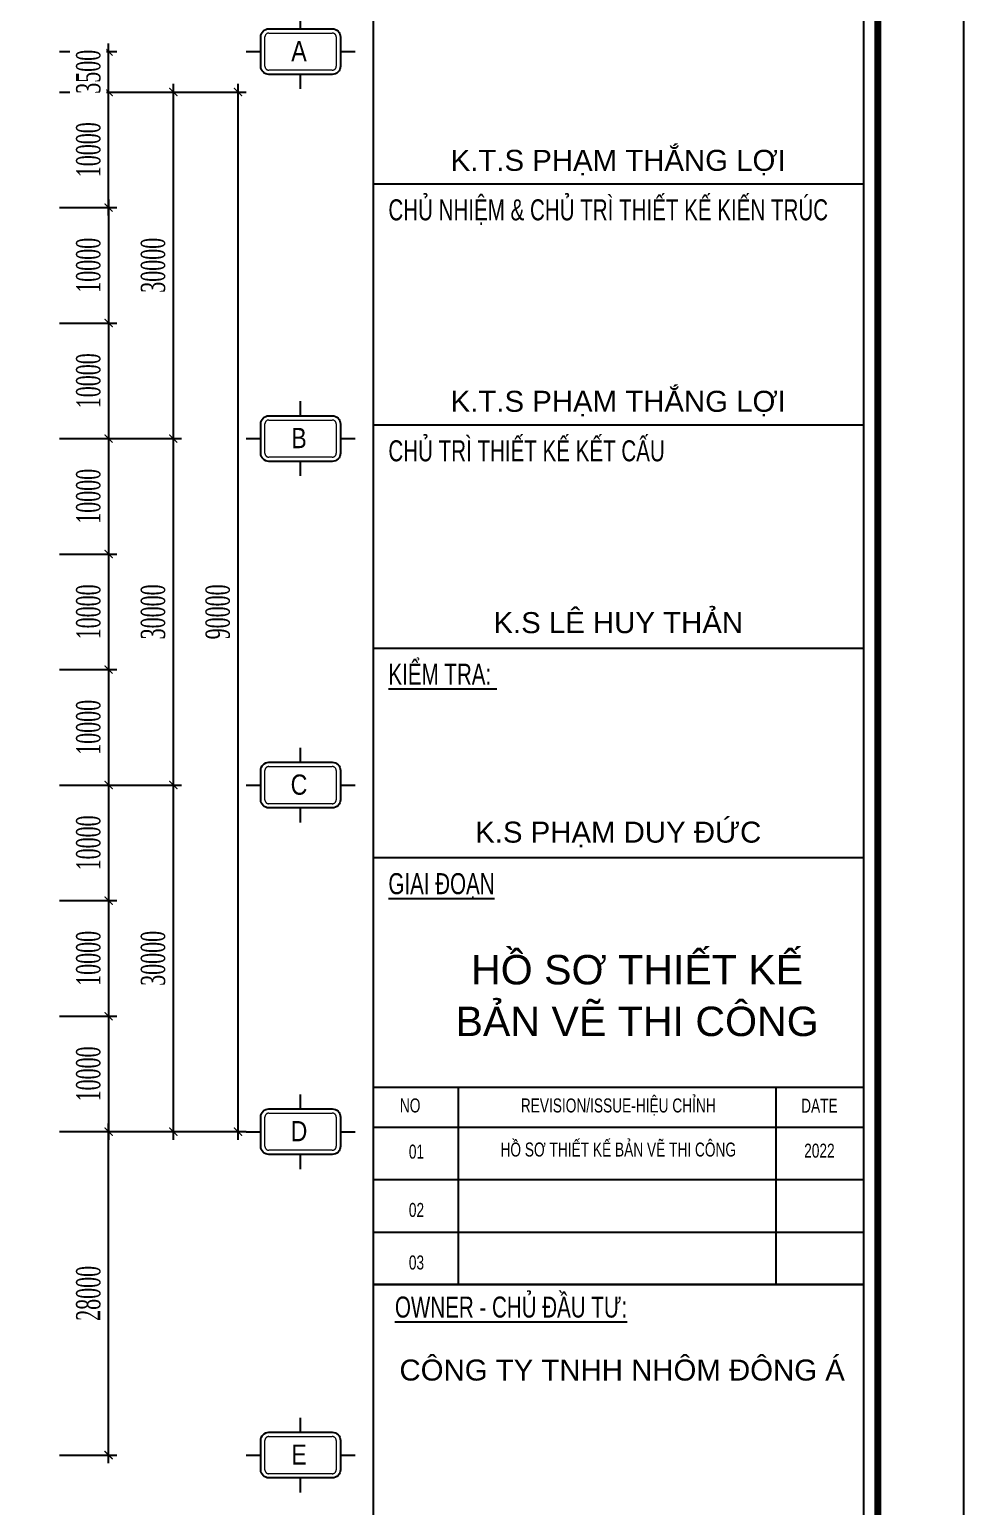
# Model space of a CAD drawing. Header units: inches. Extents: x 1359 to 46357, y -3807 to 191.
# Drawn here: x 23022 to 23137.5, y -1012.7 to -830 of the extents above; entities that cross this region are included whole.
import ezdxf
from ezdxf.enums import TextEntityAlignment as Align

# ---------------------------------------------------------------- set-up
doc = ezdxf.new("R2010")
doc.units = ezdxf.units.IN
doc.header["$MEASUREMENT"] = 0
doc.linetypes.add('CENTER2', pattern=[28.575, 19.05, -3.175, 3.175, -3.175])
for name, color, linetype in [('2', 2, 'Continuous'), ('3', 3, 'Continuous'), ('7', 7, 'Continuous'), ('CAUTAO', 7, 'Continuous'), ('DIM', 8, 'Continuous'), ('KhungTen', 7, 'Continuous')]:
    doc.layers.add(name, color=color, linetype=linetype)
doc.layers.add('8', color=8, linetype='CENTER2', lineweight=13)
doc.styles.add('hx2', font='VHARIALN.TTF')
doc.styles.add('ST1', font='vntimeh.shx', dxfattribs={"width": 0.6})
doc.styles.add('ST4', font='VHARIALN.TTF')
doc.styles.add('TILLE', font='VHARIAL.TTF', dxfattribs={"width": 0.7})
doc.dimstyles.new('700', dxfattribs={"dimtxt": 3, "dimasz": 1, "dimexe": 1, "dimexo": 0, "dimgap": 1, "dimtad": 1, "dimdec": 0, "dimlfac": 700, "dimzin": 0, "dimdsep": 46, "dimtxsty": 'ST1', "dimblk": 'ARCHTICK', "dimcen": 1, "dimdle": 1, "dimclrd": 8, "dimclre": 8, "dimclrt": 3, "dimadec": 0, "dimazin": 0, "dimtfac": 1, "dimtdec": 0, "dimtofl": 0, "dimtmove": 0, "dimatfit": 3, "dimfxl": 0, "dimtfill": 1, "dimtolj": 1, "dimtzin": 0, "dimlwd": -1, "dimlwe": -1, "dimarcsym": 0})

# ---------------------------------------------------------------- blocks, each defined once
blk = doc.blocks.new('A2SBCVN-D')
at = {"layer": '2', "color": 157, "linetype": 'Continuous'}
blk.add_lwpolyline([(0, 420), (594, 420), (594, 0), (0, 0)], close=True, dxfattribs=at)
at = {"layer": '2', "color": 167, "linetype": 'Continuous', "const_width": 0.871}
blk.add_lwpolyline([(10.59, 9.07), (583.41, 9.07), (583.41, 410.93), (10.59, 410.93)], close=True, dxfattribs=at)
at = {"layer": '2', "color": 147, "linetype": 'Continuous'}
blk.add_lwpolyline([(12.33, 10.81), (581.67, 10.81), (581.67, 409.19), (12.33, 409.19)], close=True, dxfattribs=at)
at = {"layer": 'KhungTen'}
for p, q in [((521.02, 409.19), (521.02, 139.14)), ((581.67, 139.14), (581.67, 409.19)), ((581.67, 260.21), (521.02, 260.21)), ((581.67, 230.41), (521.02, 230.41)), ((581.67, 202.78), (521.02, 202.78)), ((581.67, 176.88), (521.02, 176.88)), ((521.02, 148.54), (581.67, 148.54)), ((531.56, 137.09), (531.56, 148.54)), ((570.84, 124.1), (570.84, 148.54)), ((521.02, 143.59), (581.67, 143.59)), ((521.02, 143.59), (581.67, 143.59)), ((521.02, 139.14), (521.02, 66.81)), ((581.67, 66.81), (581.67, 139.14)), ((521.02, 137.09), (581.67, 137.09)), ((531.56, 130.59), (531.56, 137.09)), ((521.02, 130.59), (581.67, 130.59)), ((531.56, 124.1), (531.56, 130.59)), ((521.02, 124.1), (581.67, 124.1)), ((581.67, 124.1), (521.02, 124.1))]:
    blk.add_line(p, q, dxfattribs=at)
at = {"layer": '3', "ltscale": 0.5, "style": 'ST4'}
for tag, p in [('TENBANVE', (551.34, 319.39)), ('STT', (569.26, 24.56))]:
    blk.add_attdef(tag, text='', height=3, dxfattribs=at).set_placement(p, align=Align.MIDDLE_CENTER)
at = {"layer": 'KhungTen', "style": 'TILLE'}
for s, height, p in [('k.t.s ph¹m th¾ng lîi', 2.5992, (551.32, 263.14)), ('k.t.s ph¹m th¾ng lîi', 2.5992, (551.32, 233.34)), ('k.s L£ HUY TH¶N', 2.5992, (551.32, 205.97)), ('k.s PH¹M DUY §øC', 2.5992, (551.32, 180.06)), ('Hå S¥ THIÕT KÕ', 3.6389, (553.65, 163.05)), ('B¶N VÏ THI C¤NG', 3.6389, (553.65, 156.66)), ('C¤NG TY TNHH NH¤M §¤NG ¸', 2.5992, (551.8, 113.54))]:
    blk.add_text(s, height=height, dxfattribs=at).set_placement(p, align=Align.MIDDLE_CENTER)
at = {"layer": 'KhungTen', "style": 'TILLE', "width": 0.7}
for s, p in [('chñ nhiÖm & chñ tr× thiÕt kÕ kiÕn tróc', (522.9, 255.72)), ('chñ tr× thiÕt kÕ KÕT CÊU', (522.9, 225.92)), ('%%UKIÓM TRA: ', (522.9, 198.29)), ('%%UGIAI §O¹N', (522.9, 172.39)), ('%%uowner - chñ ®Çu t\xad:', (523.71, 120.03))]:
    blk.add_text(s, height=2.5992, dxfattribs=at).set_placement(p)
for s, height, p in [('no', 1.733, (525.59, 146.26)), ('revision/issue-hiÖu chØnh', 1.7328, (551.32, 146.26)), ('date', 1.733, (576.19, 146.23)), ('01', 1.733, (526.37, 140.55)), ('Hå S¥ THIÕT KÕ B¶N VÏ THI C¤NG', 1.7328, (551.32, 140.81)), ('2022', 1.733, (576.19, 140.67)), ('02', 1.733, (526.37, 133.34)), ('03', 1.733, (526.37, 126.84))]:
    blk.add_text(s, height=height, dxfattribs=at).set_placement(p, align=Align.MIDDLE_CENTER)
blk = doc.blocks.new('_ArchTick')
at = {"color": 0, "linetype": 'ByBlock', "const_width": 0.15}
blk.add_lwpolyline([(-0.5, -0.5), (0.5, 0.5)], dxfattribs=at)
blk = doc.blocks.new('*D223')
at = {"layer": 'Defpoints', "color": 0, "transparency": 16777216}
for p in [(23031.8, -837.75), (23031.8, -880.61), (23039.8, -880.61)]:
    blk.add_point(p, dxfattribs=at)
at = {"layer": 'DIM', "color": 8, "linetype": 'Continuous', "transparency": 16777216}
for p, q in [((23031.8, -837.75), (23040.8, -837.75)), ((23039.8, -836.75), (23039.8, -881.61)), ((23031.8, -880.61), (23040.8, -880.61))]:
    blk.add_line(p, q, dxfattribs=at)
at = {"layer": 'DIM', "color": 8, "transparency": 16777216}
for p, rotation in [((23039.8, -837.75), 90), ((23039.8, -880.61), 270)]:
    blk.add_blockref('_ArchTick', p, dxfattribs=dict(at, rotation=rotation))
at = {"layer": 'DIM', "color": 3, "transparency": 16777216, "insert": (23037.3, -859.18), "char_height": 3, "attachment_point": 5, "rotation": 90, "style": 'ST1', "bg_fill": 3, "box_fill_scale": 1.25, "bg_fill_color": 256, "bg_fill_true_color": 13158600, "bg_fill_transparency": 4980825}
blk.add_mtext('\\A1;30000', dxfattribs=at)
blk = doc.blocks.new('*D224')
at = {"layer": 'Defpoints', "color": 0, "transparency": 16777216}
for p in [(23031.8, -880.61), (23031.8, -923.46), (23039.8, -923.46)]:
    blk.add_point(p, dxfattribs=at)
at = {"layer": 'DIM', "color": 8, "linetype": 'Continuous', "transparency": 16777216}
for p, q in [((23039.8, -879.61), (23039.8, -924.46)), ((23031.8, -880.61), (23040.8, -880.61)), ((23031.8, -923.46), (23040.8, -923.46))]:
    blk.add_line(p, q, dxfattribs=at)
at = {"layer": 'DIM', "color": 8, "transparency": 16777216}
for p, rotation in [((23039.8, -880.61), 90), ((23039.8, -923.46), 270)]:
    blk.add_blockref('_ArchTick', p, dxfattribs=dict(at, rotation=rotation))
at = {"layer": 'DIM', "color": 3, "transparency": 16777216, "insert": (23037.3, -902.04), "char_height": 3, "attachment_point": 5, "rotation": 90, "style": 'ST1', "bg_fill": 3, "box_fill_scale": 1.25, "bg_fill_color": 256, "bg_fill_true_color": 13158600, "bg_fill_transparency": 15921296}
blk.add_mtext('\\A1;30000', dxfattribs=at)
blk = doc.blocks.new('*D225')
at = {"layer": 'Defpoints', "color": 0, "transparency": 16777216}
for p in [(23031.8, -923.46), (23031.8, -966.32), (23039.8, -966.32)]:
    blk.add_point(p, dxfattribs=at)
at = {"layer": 'DIM', "color": 8, "linetype": 'Continuous', "transparency": 16777216}
for p, q in [((23031.8, -923.46), (23040.8, -923.46)), ((23039.8, -922.46), (23039.8, -967.32)), ((23031.8, -966.32), (23040.8, -966.32))]:
    blk.add_line(p, q, dxfattribs=at)
at = {"layer": 'DIM', "color": 8, "transparency": 16777216}
for p, rotation in [((23039.8, -923.46), 90), ((23039.8, -966.32), 270)]:
    blk.add_blockref('_ArchTick', p, dxfattribs=dict(at, rotation=rotation))
at = {"layer": 'DIM', "color": 3, "transparency": 16777216, "insert": (23037.3, -944.89), "char_height": 3, "attachment_point": 5, "rotation": 90, "style": 'ST1', "bg_fill": 3, "box_fill_scale": 1.25, "bg_fill_color": 256, "bg_fill_true_color": 13158600, "bg_fill_transparency": 3578960}
blk.add_mtext('\\A1;30000', dxfattribs=at)
blk = doc.blocks.new('*D234')
at = {"layer": 'Defpoints', "color": 0, "ltscale": 5, "transparency": 16777216}
for p in [(23039.8, -837.75), (23047.8, -837.75), (23039.8, -966.32)]:
    blk.add_point(p, dxfattribs=at)
at = {"layer": 'DIM', "color": 8, "linetype": 'Continuous', "ltscale": 5, "transparency": 16777216}
for p, q in [((23039.8, -837.75), (23048.8, -837.75)), ((23047.8, -967.32), (23047.8, -836.75)), ((23039.8, -966.32), (23048.8, -966.32))]:
    blk.add_line(p, q, dxfattribs=at)
at = {"layer": 'DIM', "color": 8, "ltscale": 5, "transparency": 16777216}
for p, rotation in [((23047.8, -837.75), 90), ((23047.8, -966.32), 270)]:
    blk.add_blockref('_ArchTick', p, dxfattribs=dict(at, rotation=rotation))
at = {"layer": 'DIM', "color": 3, "ltscale": 5, "transparency": 16777216, "insert": (23045.3, -902.04), "char_height": 3, "attachment_point": 5, "rotation": 90, "style": 'ST1', "bg_fill": 3, "box_fill_scale": 1.25, "bg_fill_color": 256, "bg_fill_true_color": 13158600, "bg_fill_transparency": 5}
blk.add_mtext('\\A1;90000', dxfattribs=at)
blk = doc.blocks.new('*D239')
at = {"layer": 'Defpoints', "color": 0, "ltscale": 5, "transparency": 16777216}
for p in [(23025.73, -837.75), (23031.8, -837.75), (23025.73, -852.04)]:
    blk.add_point(p, dxfattribs=at)
at = {"layer": 'DIM', "color": 8, "linetype": 'Continuous', "ltscale": 5, "transparency": 16777216}
for p, q in [((23025.73, -837.75), (23032.8, -837.75)), ((23031.8, -853.04), (23031.8, -836.75)), ((23025.73, -852.04), (23032.8, -852.04))]:
    blk.add_line(p, q, dxfattribs=at)
at = {"layer": 'DIM', "color": 8, "ltscale": 5, "transparency": 16777216}
for p, rotation in [((23031.8, -837.75), 90), ((23031.8, -852.04), 270)]:
    blk.add_blockref('_ArchTick', p, dxfattribs=dict(at, rotation=rotation))
at = {"layer": 'DIM', "color": 3, "ltscale": 5, "transparency": 16777216, "insert": (23029.3, -844.89), "char_height": 3, "attachment_point": 5, "rotation": 90, "style": 'ST1', "bg_fill": 3, "box_fill_scale": 1.25, "bg_fill_color": 256, "bg_fill_true_color": 13158600, "bg_fill_transparency": 15921812}
blk.add_mtext('\\A1;10000', dxfattribs=at)
blk = doc.blocks.new('*D240')
at = {"layer": 'Defpoints', "color": 0, "ltscale": 5, "transparency": 16777216}
for p in [(23025.73, -852.04), (23025.73, -866.32), (23031.8, -866.32)]:
    blk.add_point(p, dxfattribs=at)
at = {"layer": 'DIM', "color": 8, "linetype": 'Continuous', "ltscale": 5, "transparency": 16777216}
for p, q in [((23031.8, -851.04), (23031.8, -867.32)), ((23025.73, -852.04), (23032.8, -852.04)), ((23025.73, -866.32), (23032.8, -866.32))]:
    blk.add_line(p, q, dxfattribs=at)
at = {"layer": 'DIM', "color": 8, "ltscale": 5, "transparency": 16777216}
for p, rotation in [((23031.8, -852.04), 90), ((23031.8, -866.32), 270)]:
    blk.add_blockref('_ArchTick', p, dxfattribs=dict(at, rotation=rotation))
at = {"layer": 'DIM', "color": 3, "ltscale": 5, "transparency": 16777216, "insert": (23029.3, -859.18), "char_height": 3, "attachment_point": 5, "rotation": 90, "style": 'ST1', "bg_fill": 3, "box_fill_scale": 1.25, "bg_fill_color": 256, "bg_fill_true_color": 13158600, "bg_fill_transparency": 15921812}
blk.add_mtext('\\A1;10000', dxfattribs=at)
blk = doc.blocks.new('*D241')
at = {"layer": 'Defpoints', "color": 0, "ltscale": 5, "transparency": 16777216}
for p in [(23025.73, -866.32), (23025.73, -880.61), (23031.8, -880.61)]:
    blk.add_point(p, dxfattribs=at)
at = {"layer": 'DIM', "color": 8, "linetype": 'Continuous', "ltscale": 5, "transparency": 16777216}
for p, q in [((23031.8, -865.32), (23031.8, -881.61)), ((23025.73, -866.32), (23032.8, -866.32)), ((23025.73, -880.61), (23032.8, -880.61))]:
    blk.add_line(p, q, dxfattribs=at)
at = {"layer": 'DIM', "color": 8, "ltscale": 5, "transparency": 16777216}
for p, rotation in [((23031.8, -866.32), 90), ((23031.8, -880.61), 270)]:
    blk.add_blockref('_ArchTick', p, dxfattribs=dict(at, rotation=rotation))
at = {"layer": 'DIM', "color": 3, "ltscale": 5, "transparency": 16777216, "insert": (23029.3, -873.46), "char_height": 3, "attachment_point": 5, "rotation": 90, "style": 'ST1', "bg_fill": 3, "box_fill_scale": 1.25, "bg_fill_color": 256, "bg_fill_true_color": 13158600, "bg_fill_transparency": 15922328}
blk.add_mtext('\\A1;10000', dxfattribs=at)
blk = doc.blocks.new('*D242')
at = {"layer": 'Defpoints', "color": 0, "transparency": 16777216}
for p in [(23025.73, -880.61), (23025.73, -894.89), (23031.8, -894.89)]:
    blk.add_point(p, dxfattribs=at)
at = {"layer": 'DIM', "color": 8, "linetype": 'Continuous', "transparency": 16777216}
for p, q in [((23031.8, -879.61), (23031.8, -895.89)), ((23025.73, -880.61), (23032.8, -880.61)), ((23025.73, -894.89), (23032.8, -894.89))]:
    blk.add_line(p, q, dxfattribs=at)
at = {"layer": 'DIM', "color": 8, "transparency": 16777216}
for p, rotation in [((23031.8, -880.61), 90), ((23031.8, -894.89), 270)]:
    blk.add_blockref('_ArchTick', p, dxfattribs=dict(at, rotation=rotation))
at = {"layer": 'DIM', "color": 3, "transparency": 16777216, "insert": (23029.3, -887.75), "char_height": 3, "attachment_point": 5, "rotation": 90, "style": 'ST1', "bg_fill": 3, "box_fill_scale": 1.25, "bg_fill_color": 256, "bg_fill_true_color": 13158600, "bg_fill_transparency": 15922328}
blk.add_mtext('\\A1;10000', dxfattribs=at)
blk = doc.blocks.new('*D243')
at = {"layer": 'Defpoints', "color": 0, "ltscale": 5, "transparency": 16777216}
for p in [(23025.73, -894.89), (23025.73, -909.18), (23031.8, -909.18)]:
    blk.add_point(p, dxfattribs=at)
at = {"layer": 'DIM', "color": 8, "linetype": 'Continuous', "ltscale": 5, "transparency": 16777216}
for p, q in [((23025.73, -894.89), (23032.8, -894.89)), ((23031.8, -893.89), (23031.8, -910.18)), ((23025.73, -909.18), (23032.8, -909.18))]:
    blk.add_line(p, q, dxfattribs=at)
at = {"layer": 'DIM', "color": 8, "ltscale": 5, "transparency": 16777216}
for p, rotation in [((23031.8, -894.89), 90), ((23031.8, -909.18), 270)]:
    blk.add_blockref('_ArchTick', p, dxfattribs=dict(at, rotation=rotation))
at = {"layer": 'DIM', "color": 3, "ltscale": 5, "transparency": 16777216, "insert": (23029.3, -902.04), "char_height": 3, "attachment_point": 5, "rotation": 90, "style": 'ST1', "bg_fill": 3, "box_fill_scale": 1.25, "bg_fill_color": 256, "bg_fill_true_color": 13158600, "bg_fill_transparency": 3639408}
blk.add_mtext('\\A1;10000', dxfattribs=at)
blk = doc.blocks.new('*D244')
at = {"layer": 'Defpoints', "color": 0, "ltscale": 5, "transparency": 16777216}
for p in [(23025.73, -909.18), (23025.73, -923.46), (23031.8, -923.46)]:
    blk.add_point(p, dxfattribs=at)
at = {"layer": 'DIM', "color": 8, "linetype": 'Continuous', "ltscale": 5, "transparency": 16777216}
for p, q in [((23025.73, -909.18), (23032.8, -909.18)), ((23031.8, -908.18), (23031.8, -924.46)), ((23025.73, -923.46), (23032.8, -923.46))]:
    blk.add_line(p, q, dxfattribs=at)
at = {"layer": 'DIM', "color": 8, "ltscale": 5, "transparency": 16777216}
for p, rotation in [((23031.8, -909.18), 90), ((23031.8, -923.46), 270)]:
    blk.add_blockref('_ArchTick', p, dxfattribs=dict(at, rotation=rotation))
at = {"layer": 'DIM', "color": 3, "ltscale": 5, "transparency": 16777216, "insert": (23029.3, -916.32), "char_height": 3, "attachment_point": 5, "rotation": 90, "style": 'ST1', "bg_fill": 3, "box_fill_scale": 1.25, "bg_fill_color": 256, "bg_fill_true_color": 13158600, "bg_fill_transparency": 3639408}
blk.add_mtext('\\A1;10000', dxfattribs=at)
blk = doc.blocks.new('*D245')
at = {"layer": 'Defpoints', "color": 0, "ltscale": 5, "transparency": 16777216}
for p in [(23025.73, -923.46), (23025.73, -937.75), (23031.8, -937.75)]:
    blk.add_point(p, dxfattribs=at)
at = {"layer": 'DIM', "color": 8, "linetype": 'Continuous', "ltscale": 5, "transparency": 16777216}
for p, q in [((23025.73, -923.46), (23032.8, -923.46)), ((23031.8, -922.46), (23031.8, -938.75)), ((23025.73, -937.75), (23032.8, -937.75))]:
    blk.add_line(p, q, dxfattribs=at)
at = {"layer": 'DIM', "color": 8, "ltscale": 5, "transparency": 16777216}
for p, rotation in [((23031.8, -923.46), 90), ((23031.8, -937.75), 270)]:
    blk.add_blockref('_ArchTick', p, dxfattribs=dict(at, rotation=rotation))
at = {"layer": 'DIM', "color": 3, "ltscale": 5, "transparency": 16777216, "insert": (23029.3, -930.61), "char_height": 3, "attachment_point": 5, "rotation": 90, "style": 'ST1', "bg_fill": 3, "box_fill_scale": 1.25, "bg_fill_color": 256, "bg_fill_true_color": 13158600, "bg_fill_transparency": 3639408}
blk.add_mtext('\\A1;10000', dxfattribs=at)
blk = doc.blocks.new('*D246')
at = {"layer": 'Defpoints', "color": 0, "ltscale": 5, "transparency": 16777216}
for p in [(23025.73, -937.75), (23025.73, -952.04), (23031.8, -952.04)]:
    blk.add_point(p, dxfattribs=at)
at = {"layer": 'DIM', "color": 8, "linetype": 'Continuous', "ltscale": 5, "transparency": 16777216}
for p, q in [((23031.8, -936.75), (23031.8, -953.04)), ((23025.73, -937.75), (23032.8, -937.75)), ((23025.73, -952.04), (23032.8, -952.04))]:
    blk.add_line(p, q, dxfattribs=at)
at = {"layer": 'DIM', "color": 8, "ltscale": 5, "transparency": 16777216}
for p, rotation in [((23031.8, -937.75), 90), ((23031.8, -952.04), 270)]:
    blk.add_blockref('_ArchTick', p, dxfattribs=dict(at, rotation=rotation))
at = {"layer": 'DIM', "color": 3, "ltscale": 5, "transparency": 16777216, "insert": (23029.3, -944.89), "char_height": 3, "attachment_point": 5, "rotation": 90, "style": 'ST1', "bg_fill": 3, "box_fill_scale": 1.25, "bg_fill_color": 256, "bg_fill_true_color": 13158600, "bg_fill_transparency": 15922328}
blk.add_mtext('\\A1;10000', dxfattribs=at)
blk = doc.blocks.new('*D247')
at = {"layer": 'Defpoints', "color": 0, "ltscale": 5, "transparency": 16777216}
for p in [(23025.73, -952.04), (23025.73, -966.32), (23031.8, -966.32)]:
    blk.add_point(p, dxfattribs=at)
at = {"layer": 'DIM', "color": 8, "linetype": 'Continuous', "ltscale": 5, "transparency": 16777216}
for p, q in [((23031.8, -951.04), (23031.8, -967.32)), ((23025.73, -952.04), (23032.8, -952.04)), ((23025.73, -966.32), (23032.8, -966.32))]:
    blk.add_line(p, q, dxfattribs=at)
at = {"layer": 'DIM', "color": 8, "ltscale": 5, "transparency": 16777216}
for p, rotation in [((23031.8, -952.04), 90), ((23031.8, -966.32), 270)]:
    blk.add_blockref('_ArchTick', p, dxfattribs=dict(at, rotation=rotation))
at = {"layer": 'DIM', "color": 3, "ltscale": 5, "transparency": 16777216, "insert": (23029.3, -959.18), "char_height": 3, "attachment_point": 5, "rotation": 90, "style": 'ST1', "bg_fill": 3, "box_fill_scale": 1.25, "bg_fill_color": 256, "bg_fill_true_color": 13158600, "bg_fill_transparency": 5}
blk.add_mtext('\\A1;10000', dxfattribs=at)
blk = doc.blocks.new('*D267')
at = {"layer": 'Defpoints', "color": 0, "ltscale": 5, "transparency": 16777216}
blk.add_point((23025.73, -832.75), dxfattribs=at)
at = {"layer": 'DIM', "color": 8, "linetype": 'Continuous', "ltscale": 5, "transparency": 16777216}
for p, q in [((23025.73, -832.75), (23032.8, -832.75)), ((23031.8, -838.75), (23031.8, -831.75)), ((23026.3, -837.75), (23032.8, -837.75))]:
    blk.add_line(p, q, dxfattribs=at)
at = {"layer": 'DIM', "color": 8, "ltscale": 5, "transparency": 16777216}
for p, rotation in [((23031.8, -832.75), 90), ((23031.8, -837.75), 270)]:
    blk.add_blockref('_ArchTick', p, dxfattribs=dict(at, rotation=rotation))
at = {"layer": 'DIM', "color": 3, "ltscale": 5, "transparency": 16777216, "insert": (23029.3, -835.25), "char_height": 3, "attachment_point": 5, "rotation": 90, "style": 'ST1', "bg_fill": 3, "box_fill_scale": 1.25, "bg_fill_color": 256, "bg_fill_true_color": 13158600, "bg_fill_transparency": 15923360}
blk.add_mtext('\\A1;3500', dxfattribs=at)
at = {"layer": 'Defpoints', "color": 0, "ltscale": 5, "transparency": 16777216}
for p in [(23031.8, -832.75), (23026.3, -837.75)]:
    blk.add_point(p, dxfattribs=at)
blk = doc.blocks.new('*D268')
at = {"layer": 'Defpoints', "color": 0, "ltscale": 5, "transparency": 16777216}
for p in [(23025.73, -966.32), (23031.8, -966.32), (23025.73, -1006.32)]:
    blk.add_point(p, dxfattribs=at)
at = {"layer": 'DIM', "color": 8, "linetype": 'Continuous', "ltscale": 5, "transparency": 16777216}
for p, q in [((23031.8, -1007.32), (23031.8, -965.32)), ((23025.73, -966.32), (23032.8, -966.32)), ((23025.73, -1006.32), (23032.8, -1006.32))]:
    blk.add_line(p, q, dxfattribs=at)
at = {"layer": 'DIM', "color": 8, "ltscale": 5, "transparency": 16777216}
for p, rotation in [((23031.8, -966.32), 90), ((23031.8, -1006.32), 270)]:
    blk.add_blockref('_ArchTick', p, dxfattribs=dict(at, rotation=rotation))
at = {"layer": 'DIM', "color": 3, "ltscale": 5, "transparency": 16777216, "insert": (23029.3, -986.32), "char_height": 3, "attachment_point": 5, "rotation": 90, "style": 'ST1', "bg_fill": 3, "box_fill_scale": 1.25, "bg_fill_color": 256, "bg_fill_true_color": 13158600, "bg_fill_transparency": 3705020}
blk.add_mtext('\\A1;28000', dxfattribs=at)
blk = doc.blocks.new('TENTRUC')
at = {"layer": '7'}
for p, q in [((0, 8.27), (0, 10.26)), ((-7.48, 5.13), (-5.48, 5.13)), ((5.48, 5.13), (7.48, 5.13)), ((0, 0), (0, 2))]:
    blk.add_line(p, q, dxfattribs=at)
blk.add_lwpolyline([(-4.36, 8.27), (4.36, 8.27, -0.414214), (5.48, 7.14), (5.48, 3.12, -0.414214), (4.36, 2), (-4.36, 2, -0.414214), (-5.48, 3.12), (-5.48, 7.14, -0.414214)], format="xyb", close=True, dxfattribs=at)
at = {"layer": '8', "ltscale": 15}
blk.add_lwpolyline([(-4.36, 7.68), (4.36, 7.68, -0.414214), (4.9, 7.14), (4.9, 3.12, -0.414214), (4.36, 2.58), (-4.36, 2.58, -0.414214), (-4.9, 3.12), (-4.9, 7.14, -0.414214)], format="xyb", close=True, dxfattribs=at)
at = {"style": 'hx2'}
blk.add_attdef('TR', text='', height=3, dxfattribs=at).set_placement((-0.22, 3.54), align=Align.CENTER)

msp = doc.modelspace()

# ---------------------------------------------------------------- block references
at = {"layer": '2'}
msp.add_blockref('A2SBCVN-D', (22543.492, -1109.3405), dxfattribs=at)
at = {"layer": 'DIM'}
ref = msp.add_blockref('TENTRUC', (23055.5323, -1010.9413), dxfattribs=dict(at, xscale=0.9000000000232831, yscale=0.8999999999941792, zscale=0.8999999999999999))
ref.add_attrib('TR', 'e', dxfattribs={"layer": '0', "color": 3, "height": 2.5, "style": 'hx2'}).set_placement((23055.3376, -1007.5093), align=Align.CENTER)

# ---------------------------------------------------------------- next in the draw order: dimensions: what is measured, and where the dimension line sits
dim = msp.add_linear_dim(base=(23039.8019, -880.6078), p1=(23031.8019, -837.7507), p2=(23031.8019, -880.6078), angle=90, dimstyle='700', override={"dimlfac": 700}, dxfattribs=at)
dim.commit()
dim.dimension.update_dxf_attribs({"geometry": '*D223', "text_midpoint": (23037.3019, -859.1793)})

# ---------------------------------------------------------------- next in the draw order: dimensions: what is measured, and where the dimension line sits
at = {"layer": 'DIM', "ltscale": 5}
dim = msp.add_linear_dim(base=(23031.8019, -837.7507), p1=(23025.733, -852.0364), p2=(23025.733, -837.7507), angle=90, dimstyle='700', override={"dimlfac": 700}, dxfattribs=at)
dim.commit()
dim.dimension.update_dxf_attribs({"geometry": '*D239', "text_midpoint": (23029.3019, -844.8935)})
at = {"layer": 'DIM'}
dim = msp.add_linear_dim(base=(23039.8019, -923.465), p1=(23031.8019, -880.6078), p2=(23031.8019, -923.465), angle=90, dimstyle='700', override={"dimlfac": 700}, dxfattribs=at)
dim.commit()
dim.dimension.update_dxf_attribs({"geometry": '*D224', "text_midpoint": (23037.3019, -902.0364)})

# ---------------------------------------------------------------- next in the draw order: dimensions: what is measured, and where the dimension line sits
at = {"layer": 'DIM', "ltscale": 5}
dim = msp.add_linear_dim(base=(23031.8019, -832.7509), p1=(23026.3019, -837.7509), p2=(23025.733, -832.7509), angle=90, dimstyle='700', override={"dimlfac": 700}, dxfattribs=at)
dim.commit()
dim.dimension.update_dxf_attribs({"geometry": '*D267', "text_midpoint": (23031.8019, -835.2509), "dimtype": 160})
dim = msp.add_linear_dim(base=(23031.8019, -866.3221), p1=(23025.733, -852.0364), p2=(23025.733, -866.3221), angle=90, dimstyle='700', override={"dimlfac": 700, "dimtmove": 1}, dxfattribs=at)
dim.commit()
dim.dimension.update_dxf_attribs({"geometry": '*D240', "text_midpoint": (23029.3019, -859.1793)})
at = {"layer": 'DIM'}
dim = msp.add_linear_dim(base=(23039.8019, -966.3221), p1=(23031.8019, -923.465), p2=(23031.8019, -966.3221), angle=90, dimstyle='700', override={"dimlfac": 700}, dxfattribs=at)
dim.commit()
dim.dimension.update_dxf_attribs({"geometry": '*D225', "text_midpoint": (23037.3019, -944.8935)})

# ---------------------------------------------------------------- next in the draw order: dimensions: what is measured, and where the dimension line sits
at = {"layer": 'DIM', "ltscale": 5}
for base, p1, p2, override, picture, middle in [((23047.8019, -837.7507), (23039.8019, -966.3221), (23039.8019, -837.7507), {"dimlfac": 700}, '*D234', (23045.3019, -902.0364)), ((23031.8019, -880.6078), (23025.733, -866.3221), (23025.733, -880.6078), {"dimlfac": 700, "dimtmove": 1}, '*D241', (23029.3019, -873.465))]:
    dim = msp.add_linear_dim(base=base, p1=p1, p2=p2, angle=90, dimstyle='700', override=override, dxfattribs=at)
    dim.commit()
    dim.dimension.update_dxf_attribs({"geometry": picture, "text_midpoint": middle})

# ---------------------------------------------------------------- next in the draw order: block references
at = {"layer": 'DIM'}
ref = msp.add_blockref('TENTRUC', (23055.5323, -837.3699), dxfattribs=dict(at, xscale=0.9000000000232831, yscale=0.8999999999941792, zscale=0.8999999999999999))
ref.add_attrib('TR', 'a', dxfattribs={"layer": '0', "color": 3, "height": 2.5, "style": 'hx2'}).set_placement((23055.3376, -833.9378), align=Align.CENTER)
ref = msp.add_blockref('TENTRUC', (23055.5323, -885.2271), dxfattribs=dict(at, xscale=0.9000000000232831, yscale=0.8999999999941792, zscale=0.8999999999999999))
ref.add_attrib('TR', 'b', dxfattribs={"layer": '0', "color": 3, "height": 2.5, "style": 'hx2'}).set_placement((23055.3376, -881.795), align=Align.CENTER)
ref = msp.add_blockref('TENTRUC', (23055.5323, -928.0842), dxfattribs=dict(at, xscale=0.9000000000232831, yscale=0.8999999999941792, zscale=0.8999999999999999))
ref.add_attrib('TR', 'c', dxfattribs={"layer": '0', "color": 3, "height": 2.5, "style": 'hx2'}).set_placement((23055.3376, -924.6521), align=Align.CENTER)
ref = msp.add_blockref('TENTRUC', (23055.5323, -970.9413), dxfattribs=dict(at, xscale=0.9000000000232831, yscale=0.8999999999941792, zscale=0.8999999999999999))
ref.add_attrib('TR', 'd', dxfattribs={"layer": '0', "color": 3, "height": 2.5, "style": 'hx2'}).set_placement((23055.3376, -967.5093), align=Align.CENTER)

# ---------------------------------------------------------------- next in the draw order: dimensions: what is measured, and where the dimension line sits
dim = msp.add_linear_dim(base=(23031.8019, -894.8935), p1=(23025.733, -880.6078), p2=(23025.733, -894.8935), angle=90, dimstyle='700', override={"dimlfac": 700}, dxfattribs=at)
dim.commit()
dim.dimension.update_dxf_attribs({"geometry": '*D242', "text_midpoint": (23029.3019, -887.7507)})

# ---------------------------------------------------------------- next in the draw order: dimensions: what is measured, and where the dimension line sits
at = {"layer": 'DIM', "ltscale": 5}
dim = msp.add_linear_dim(base=(23031.8019, -909.1793), p1=(23025.733, -894.8935), p2=(23025.733, -909.1793), angle=90, dimstyle='700', override={"dimlfac": 700, "dimtmove": 1}, dxfattribs=at)
dim.commit()
dim.dimension.update_dxf_attribs({"geometry": '*D243', "text_midpoint": (23029.3019, -902.0364)})

# ---------------------------------------------------------------- next in the draw order: dimensions: what is measured, and where the dimension line sits
dim = msp.add_linear_dim(base=(23031.8019, -923.465), p1=(23025.733, -909.1793), p2=(23025.733, -923.465), angle=90, dimstyle='700', override={"dimlfac": 700, "dimtmove": 1}, dxfattribs=at)
dim.commit()
dim.dimension.update_dxf_attribs({"geometry": '*D244', "text_midpoint": (23029.3019, -916.3221)})

# ---------------------------------------------------------------- next in the draw order: dimensions: what is measured, and where the dimension line sits
dim = msp.add_linear_dim(base=(23031.8019, -937.7507), p1=(23025.733, -923.465), p2=(23025.733, -937.7507), angle=90, dimstyle='700', override={"dimlfac": 700, "dimtmove": 1}, dxfattribs=at)
dim.commit()
dim.dimension.update_dxf_attribs({"geometry": '*D245', "text_midpoint": (23029.3019, -930.6078)})

# ---------------------------------------------------------------- next in the draw order: dimensions: what is measured, and where the dimension line sits
dim = msp.add_linear_dim(base=(23031.8019, -952.0364), p1=(23025.733, -937.7507), p2=(23025.733, -952.0364), angle=90, dimstyle='700', override={"dimlfac": 700, "dimtmove": 1}, dxfattribs=at)
dim.commit()
dim.dimension.update_dxf_attribs({"geometry": '*D246', "text_midpoint": (23029.3019, -944.8935)})

# ---------------------------------------------------------------- next in the draw order: dimensions: what is measured, and where the dimension line sits
dim = msp.add_linear_dim(base=(23031.8019, -966.3221), p1=(23025.733, -952.0364), p2=(23025.733, -966.3221), angle=90, dimstyle='700', override={"dimlfac": 700, "dimtmove": 1}, dxfattribs=at)
dim.commit()
dim.dimension.update_dxf_attribs({"geometry": '*D247', "text_midpoint": (23029.3019, -959.1793)})

# ---------------------------------------------------------------- next in the draw order: dimensions: what is measured, and where the dimension line sits
dim = msp.add_linear_dim(base=(23031.8019, -966.3221), p1=(23025.733, -1006.3221), p2=(23025.733, -966.3221), angle=270, dimstyle='700', override={"dimlfac": 700, "dimtmove": 1}, dxfattribs=at)
dim.commit()
dim.dimension.update_dxf_attribs({"geometry": '*D268', "text_midpoint": (23029.3019, -986.3221)})

# ---------------------------------------------------------------- next in the draw order: linework, layer by layer
at = {"layer": 'CAUTAO', "color": 8}
msp.add_lwpolyline([(22555.8231, -700.1506), (23064.5121, -700.1506), (23064.5121, -1098.5305), (22555.8231, -1098.5305)], close=True, dxfattribs=at)

doc.saveas('drawing.dxf')
